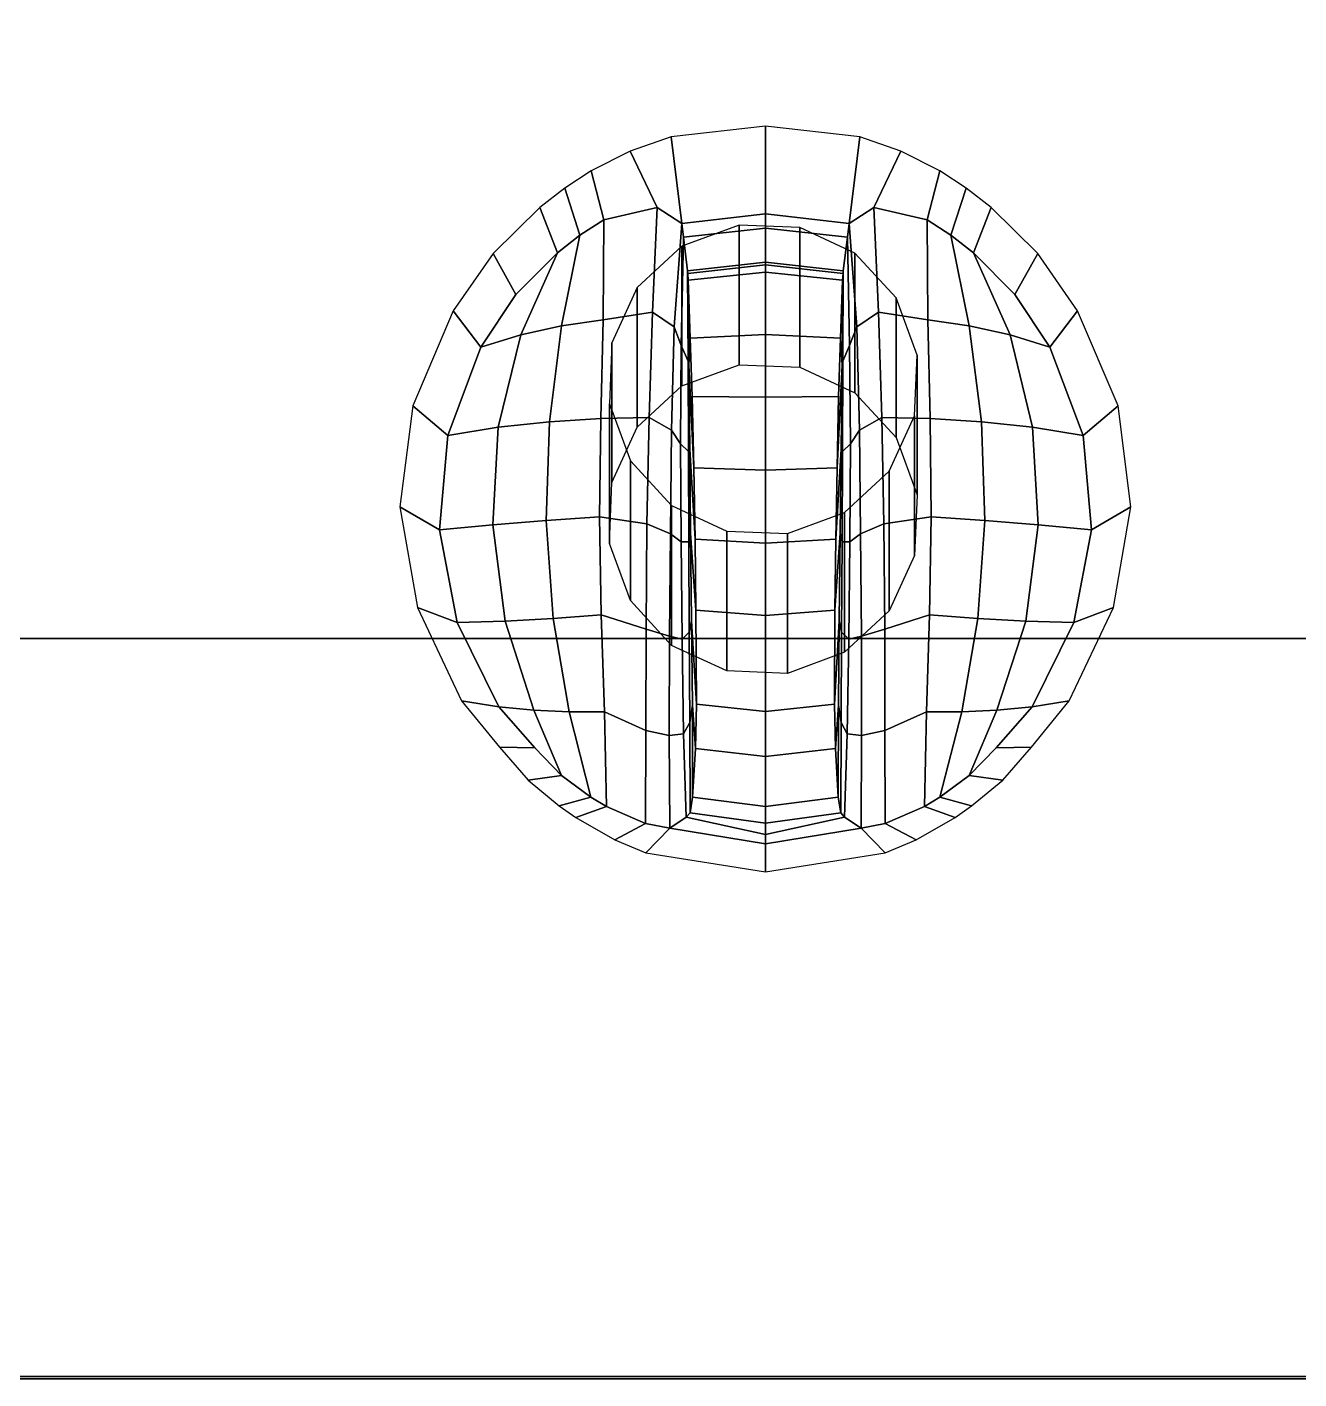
# Model space of a CAD drawing. Extents: x 126968 to 132038, y -1805 to 3860.
# Drawn here: x 129491.85 to 129497.34, y 2784.39 to 2790.23 of the extents above; entities that cross this region are included whole.
import ezdxf

# ---------------------------------------------------------------- set-up
doc = ezdxf.new("R2010")
doc.units = 0
doc.header["$MEASUREMENT"] = 0
doc.layers.get('0').update_dxf_attribs({"linetype": 'CONTINUOUS'})

msp = doc.modelspace()

# ---------------------------------------------------------------- meshes
mesh = msp.add_polyface()
corners = [(129520.0723, 2784.3924, 1.3279), (129520.9002, 2784.4615, 1.3454), (129521.7418, 2784.6838, 1.4018), (129522.529, 2785.0665, 1.4989), (129523.1911, 2785.5907, 1.6319), (129523.6743, 2786.2139, 1.79), (129523.9552, 2786.8802, 1.9591), (129524.0424, 2787.5357, 2.1254), (129520.0723, 2784.3924, 0.5304), (129520.9002, 2784.4615, 0.5479), (129521.7418, 2784.6838, 0.6043), (129522.529, 2785.0665, 0.7014), (129523.1911, 2785.5907, 0.8344), (129523.6743, 2786.2139, 0.9925), (129523.9552, 2786.8802, 1.1616), (129524.0424, 2787.5357, 1.3279), (129524.0424, 2843.5773, 3.6207), (129523.9552, 2844.2328, 3.6207), (129523.6743, 2844.8991, 3.6207), (129523.1911, 2845.5223, 3.6207), (129522.529, 2846.0466, 3.6207), (129521.7418, 2846.4292, 3.6207), (129520.9002, 2846.6515, 3.6207), (129520.0723, 2846.7206, 3.6207), (129524.0424, 2843.5773, 2.8232), (129523.9552, 2844.2328, 2.8232), (129523.6743, 2844.8991, 2.8232), (129523.1911, 2845.5223, 2.8232), (129522.529, 2846.0466, 2.8232), (129521.7418, 2846.4292, 2.8232), (129520.9002, 2846.6515, 2.8232), (129520.0723, 2846.7206, 2.8232), (129455.4817, 2846.7206, 3.6207), (129454.6537, 2846.6515, 3.6207), (129453.8122, 2846.4292, 3.6207), (129453.025, 2846.0466, 3.6207), (129452.3629, 2845.5223, 3.6207), (129451.8797, 2844.8991, 3.6207), (129451.5988, 2844.2328, 3.6207), (129451.5116, 2843.5773, 3.6207), (129455.4817, 2846.7206, 2.8232), (129454.6537, 2846.6515, 2.8232), (129453.8122, 2846.4292, 2.8232), (129453.025, 2846.0466, 2.8232), (129452.3629, 2845.5223, 2.8232), (129451.8797, 2844.8991, 2.8232), (129451.5988, 2844.2328, 2.8232), (129451.5116, 2843.5773, 2.8232), (129451.5116, 2787.5357, 1.3279), (129451.5988, 2786.8802, 1.1616), (129451.8797, 2786.2139, 0.9925), (129452.3629, 2785.5907, 0.8344), (129453.025, 2785.0665, 0.7014), (129453.8122, 2784.6838, 0.6043), (129454.6537, 2784.4615, 0.5479), (129455.4817, 2784.3924, 0.5304), (129451.5116, 2787.5357, 2.1254), (129451.5988, 2786.8802, 1.9591), (129451.8797, 2786.2139, 1.79), (129452.3629, 2785.5907, 1.6319), (129453.025, 2785.0665, 1.4989), (129453.8122, 2784.6838, 1.4018), (129454.6537, 2784.4615, 1.3454), (129455.4817, 2784.3924, 1.3279), (129524.0424, 2787.5357, 2.1254), (129524.0424, 2792.6515, 2.8592), (129524.0424, 2799.457, 3.3991), (129524.0424, 2807.9524, 3.7453), (129524.0424, 2818.1375, 3.8976), (129524.0424, 2830.0125, 3.856), (129524.0424, 2843.5773, 3.6207), (129524.0424, 2787.5357, 1.3279), (129524.0424, 2792.6515, 2.0617), (129524.0424, 2799.457, 2.6016), (129524.0424, 2807.9524, 2.9478), (129524.0424, 2818.1375, 3.1001), (129524.0424, 2830.0125, 3.0585), (129524.0424, 2843.5773, 2.8232), (129451.5116, 2787.5357, 2.1254), (129451.5116, 2792.6515, 2.8592), (129451.5116, 2799.457, 3.3991), (129451.5116, 2807.9524, 3.7453), (129451.5116, 2818.1375, 3.8976), (129451.5116, 2830.0125, 3.856), (129451.5116, 2843.5773, 3.6207), (129451.5116, 2787.5357, 1.3279), (129451.5116, 2792.6515, 2.0617), (129451.5116, 2799.457, 2.6016), (129451.5116, 2807.9524, 2.9478), (129451.5116, 2818.1375, 3.1001), (129451.5116, 2830.0125, 3.0585), (129451.5116, 2843.5773, 2.8232), (129455.4817, 2784.3924, 1.3279), (129520.0723, 2784.3924, 1.3279), (129455.4817, 2784.3924, 0.5304), (129520.0723, 2784.3924, 0.5304), (129520.0723, 2846.7206, 3.6207), (129455.4817, 2846.7206, 3.6207), (129520.0723, 2846.7206, 2.8232), (129455.4817, 2846.7206, 2.8232)]
mesh.append_faces([[corners[k] for k in face] for face in [(0, 8, 9, 1), (1, 9, 10, 2), (2, 10, 11, 3), (3, 11, 12, 4), (4, 12, 13, 5), (5, 13, 14, 6), (6, 14, 15, 7), (16, 24, 25, 17), (17, 25, 26, 18), (18, 26, 27, 19), (19, 27, 28, 20), (20, 28, 29, 21), (21, 29, 30, 22), (22, 30, 31, 23), (32, 40, 41, 33), (33, 41, 42, 34), (34, 42, 43, 35), (35, 43, 44, 36), (36, 44, 45, 37), (37, 45, 46, 38), (38, 46, 47, 39), (48, 49, 57, 56), (49, 50, 58, 57), (50, 51, 59, 58), (51, 52, 60, 59), (52, 53, 61, 60), (53, 54, 62, 61), (54, 55, 63, 62), (64, 71, 72, 65), (65, 72, 73, 66), (66, 73, 74, 67), (67, 74, 75, 68), (68, 75, 76, 69), (69, 76, 77, 70), (78, 79, 86, 85), (79, 80, 87, 86), (80, 81, 88, 87), (81, 82, 89, 88), (82, 83, 90, 89), (83, 84, 91, 90), (92, 94, 95, 93), (96, 98, 99, 97)]])
mesh = msp.add_polyface()
corners = [(129520.0723, 2784.4025, 1.3279), (129520.8975, 2784.4714, 1.3454), (129521.7364, 2784.693, 1.4018), (129522.521, 2785.0744, 1.4989), (129523.181, 2785.597, 1.6319), (129523.6627, 2786.2182, 1.79), (129523.9426, 2786.8824, 1.9591), (129524.0296, 2787.5357, 2.1254), (129520.0723, 2784.4025, 0.5304), (129520.8975, 2784.4714, 0.5479), (129521.7364, 2784.693, 0.6043), (129522.521, 2785.0744, 0.7014), (129523.181, 2785.597, 0.8344), (129523.6627, 2786.2182, 0.9925), (129523.9426, 2786.8824, 1.1616), (129524.0296, 2787.5357, 1.3279), (129524.0296, 2843.5773, 3.6207), (129523.9426, 2844.2306, 3.6207), (129523.6627, 2844.8948, 3.6207), (129523.181, 2845.516, 3.6207), (129522.521, 2846.0386, 3.6207), (129521.7364, 2846.42, 3.6207), (129520.8975, 2846.6416, 3.6207), (129520.0723, 2846.7105, 3.6207), (129524.0296, 2843.5773, 2.8232), (129523.9426, 2844.2306, 2.8232), (129523.6627, 2844.8948, 2.8232), (129523.181, 2845.516, 2.8232), (129522.521, 2846.0386, 2.8232), (129521.7364, 2846.42, 2.8232), (129520.8975, 2846.6416, 2.8232), (129520.0723, 2846.7105, 2.8232), (129455.4817, 2846.7105, 3.6207), (129454.6564, 2846.6416, 3.6207), (129453.8175, 2846.42, 3.6207), (129453.033, 2846.0386, 3.6207), (129452.3729, 2845.516, 3.6207), (129451.8913, 2844.8948, 3.6207), (129451.6114, 2844.2306, 3.6207), (129451.5244, 2843.5773, 3.6207), (129455.4817, 2846.7105, 2.8232), (129454.6564, 2846.6416, 2.8232), (129453.8175, 2846.42, 2.8232), (129453.033, 2846.0386, 2.8232), (129452.3729, 2845.516, 2.8232), (129451.8913, 2844.8948, 2.8232), (129451.6114, 2844.2306, 2.8232), (129451.5244, 2843.5773, 2.8232), (129451.5244, 2787.5357, 1.3279), (129451.6114, 2786.8824, 1.1616), (129451.8913, 2786.2182, 0.9925), (129452.3729, 2785.597, 0.8344), (129453.033, 2785.0744, 0.7014), (129453.8175, 2784.693, 0.6043), (129454.6564, 2784.4714, 0.5479), (129455.4817, 2784.4025, 0.5304), (129451.5244, 2787.5357, 2.1254), (129451.6114, 2786.8824, 1.9591), (129451.8913, 2786.2182, 1.79), (129452.3729, 2785.597, 1.6319), (129453.033, 2785.0744, 1.4989), (129453.8175, 2784.693, 1.4018), (129454.6564, 2784.4714, 1.3454), (129455.4817, 2784.4025, 1.3279), (129524.0296, 2787.5357, 2.1254), (129524.0296, 2792.6515, 2.8592), (129524.0296, 2799.457, 3.3991), (129524.0296, 2807.9524, 3.7453), (129524.0296, 2818.1375, 3.8976), (129524.0296, 2830.0125, 3.856), (129524.0296, 2843.5773, 3.6207), (129524.0296, 2787.5357, 1.3279), (129524.0296, 2792.6515, 2.0617), (129524.0296, 2799.457, 2.6016), (129524.0296, 2807.9524, 2.9478), (129524.0296, 2818.1375, 3.1001), (129524.0296, 2830.0125, 3.0585), (129524.0296, 2843.5773, 2.8232), (129451.5244, 2787.5357, 2.1254), (129451.5244, 2792.6515, 2.8592), (129451.5244, 2799.457, 3.3991), (129451.5244, 2807.9524, 3.7453), (129451.5244, 2818.1375, 3.8976), (129451.5244, 2830.0125, 3.856), (129451.5244, 2843.5773, 3.6207), (129451.5244, 2787.5357, 1.3279), (129451.5244, 2792.6515, 2.0617), (129451.5244, 2799.457, 2.6016), (129451.5244, 2807.9524, 2.9478), (129451.5244, 2818.1375, 3.1001), (129451.5244, 2830.0125, 3.0585), (129451.5244, 2843.5773, 2.8232), (129455.4817, 2784.4025, 1.3279), (129520.0723, 2784.4025, 1.3279), (129455.4817, 2784.4025, 0.5304), (129520.0723, 2784.4025, 0.5304), (129520.0723, 2846.7105, 3.6207), (129455.4817, 2846.7105, 3.6207), (129520.0723, 2846.7105, 2.8232), (129455.4817, 2846.7105, 2.8232)]
mesh.append_faces([[corners[k] for k in face] for face in [(0, 8, 9, 1), (1, 9, 10, 2), (2, 10, 11, 3), (3, 11, 12, 4), (4, 12, 13, 5), (5, 13, 14, 6), (6, 14, 15, 7), (16, 24, 25, 17), (17, 25, 26, 18), (18, 26, 27, 19), (19, 27, 28, 20), (20, 28, 29, 21), (21, 29, 30, 22), (22, 30, 31, 23), (32, 40, 41, 33), (33, 41, 42, 34), (34, 42, 43, 35), (35, 43, 44, 36), (36, 44, 45, 37), (37, 45, 46, 38), (38, 46, 47, 39), (48, 49, 57, 56), (49, 50, 58, 57), (50, 51, 59, 58), (51, 52, 60, 59), (52, 53, 61, 60), (53, 54, 62, 61), (54, 55, 63, 62), (64, 71, 72, 65), (65, 72, 73, 66), (66, 73, 74, 67), (67, 74, 75, 68), (68, 75, 76, 69), (69, 76, 77, 70), (78, 79, 86, 85), (79, 80, 87, 86), (80, 81, 88, 87), (81, 82, 89, 88), (82, 83, 90, 89), (83, 84, 91, 90), (92, 94, 95, 93), (96, 98, 99, 97)]])
mesh = msp.add_polyface()
corners = [(129495.1282, 2787.4373, -1.2094), (129494.8662, 2787.4479, -1.2055), (129495.3743, 2787.5282, -1.1754), (129494.6282, 2787.5581, -1.1642), (129495.567, 2787.7065, -1.1086), (129494.4503, 2787.7513, -1.0918), (129495.6769, 2787.9453, -1.0192), (129494.3597, 2787.9981, -0.9994), (129495.1282, 2788.0401, -2.7614), (129494.8662, 2788.0506, -2.7575), (129495.3743, 2788.1309, -2.7274), (129495.6874, 2788.208, -0.9208), (129494.6282, 2788.1609, -2.7162), (129494.3702, 2788.2608, -0.901), (129495.567, 2788.3093, -2.6606), (129494.4503, 2788.3541, -2.6438), (129495.5968, 2788.4548, -0.8284), (129494.4801, 2788.4996, -0.8116), (129495.6769, 2788.548, -2.5712), (129495.419, 2788.648, -0.756), (129494.3597, 2788.6009, -2.5514), (129494.6728, 2788.6779, -0.7448), (129495.1809, 2788.7582, -0.7147), (129494.9189, 2788.7688, -0.7108), (129495.6874, 2788.8108, -2.4728), (129494.3702, 2788.8636, -2.453), (129495.5968, 2789.0575, -2.3804), (129494.4801, 2789.1023, -2.3636), (129495.419, 2789.2507, -2.308), (129494.6728, 2789.2807, -2.2968), (129495.1809, 2789.361, -2.2668), (129494.9189, 2789.3715, -2.2628), (129495.5488, 2787.1902, -0.7216), (129495.5502, 2786.7891, -0.9167), (129495.7197, 2786.8626, -0.9431), (129495.7281, 2787.2719, -0.7914), (129495.4481, 2787.1692, -0.6008), (129495.4455, 2786.7696, -0.8248), (129495.5502, 2786.7891, -0.9167), (129495.5488, 2787.1902, -0.7216), (129495.3864, 2787.1759, -0.4286), (129495.3747, 2786.816, -0.6159), (129495.4455, 2786.7696, -0.8248), (129495.4481, 2787.1692, -0.6008), (129495.5488, 2787.1902, -0.7216), (129495.7281, 2787.2719, -0.7914), (129495.7417, 2787.6903, -0.666), (129495.5484, 2787.6276, -0.5727), (129495.4471, 2787.5971, -0.4378), (129495.4481, 2787.1692, -0.6008), (129495.5488, 2787.1902, -0.7216), (129495.5484, 2787.6276, -0.5727), (129495.3864, 2787.1759, -0.4286), (129495.4481, 2787.1692, -0.6008), (129495.4471, 2787.5971, -0.4378), (129495.3929, 2787.5853, -0.2854), (129495.5444, 2788.083, -0.4505), (129495.5484, 2787.6276, -0.5727), (129495.7417, 2787.6903, -0.666), (129495.7488, 2788.1126, -0.5533), (129495.4434, 2788.0396, -0.3117), (129495.4471, 2787.5971, -0.4378), (129495.5484, 2787.6276, -0.5727), (129495.5444, 2788.083, -0.4505), (129495.3929, 2787.5853, -0.2854), (129495.4471, 2787.5971, -0.4378), (129495.4434, 2788.0396, -0.3117), (129495.397, 2788.0045, -0.1694), (129495.5444, 2788.083, -0.4505), (129495.7488, 2788.1126, -0.5533), (129495.7432, 2788.5366, -0.4465), (129495.5349, 2788.542, -0.3424), (129495.4385, 2788.4865, -0.2052), (129495.4434, 2788.0396, -0.3117), (129495.5444, 2788.083, -0.4505), (129495.5349, 2788.542, -0.3424), (129495.3999, 2788.4276, -0.0671), (129495.397, 2788.0045, -0.1694), (129495.4434, 2788.0396, -0.3117), (129495.4385, 2788.4865, -0.2052), (129495.5203, 2788.9963, -0.2503), (129495.5349, 2788.542, -0.3424), (129495.7432, 2788.5366, -0.4465), (129495.7341, 2788.9626, -0.3529), (129495.4269, 2788.932, -0.1129), (129495.4385, 2788.4865, -0.2052), (129495.5349, 2788.542, -0.3424), (129495.5203, 2788.9963, -0.2503), (129495.3961, 2788.8525, 0.0282), (129495.3999, 2788.4276, -0.0671), (129495.4385, 2788.4865, -0.2052), (129495.4269, 2788.932, -0.1129), (129495.5009, 2789.4468, -0.1752), (129495.5203, 2788.9963, -0.2503), (129495.7341, 2788.9626, -0.3529), (129495.7306, 2789.3949, -0.2796), (129495.3939, 2789.3784, -0.0192), (129495.4269, 2788.932, -0.1129), (129495.5203, 2788.9963, -0.2503), (129495.5009, 2789.4468, -0.1752), (129495.3867, 2789.3189, 0.0642), (129495.3961, 2788.8525, 0.0282), (129495.4269, 2788.932, -0.1129), (129495.3939, 2789.3784, -0.0192), (129495.3472, 2786.9031, -0.1193), (129495.3478, 2787.3006, -0.0005), (129495.3352, 2787.1133, 0.1376), (129495.3312, 2787.305, 0.2473), (129495.3352, 2787.1133, 0.1376), (129495.3478, 2787.3006, -0.0005), (129495.3517, 2787.6634, 0.0539), (129495.3635, 2788.7678, 0.2197), (129495.3574, 2788.8835, 0.3323), (129495.3489, 2788.6317, 0.363), (129495.342, 2788.3243, 0.3819), (129495.3684, 2789.1632, 0.2789), (129495.366, 2789.134, 0.2927), (129495.3574, 2788.8835, 0.3323), (129495.3635, 2788.7678, 0.2197), (129495.3517, 2787.6634, 0.0539), (129495.3557, 2788.0419, 0.1108), (129495.3328, 2787.7101, 0.3404), (129495.3312, 2787.305, 0.2473), (129495.3557, 2788.0419, 0.1108), (129495.3596, 2788.4046, 0.1651), (129495.3366, 2788.0162, 0.3743), (129495.3328, 2787.7101, 0.3404), (129495.3596, 2788.4046, 0.1651), (129495.3635, 2788.7678, 0.2197), (129495.342, 2788.3243, 0.3819), (129495.3366, 2788.0162, 0.3743), (129495.3478, 2787.3006, -0.0005), (129495.36, 2787.2252, -0.2286), (129495.3618, 2787.615, -0.1294), (129495.3517, 2787.6634, 0.0539), (129495.3635, 2788.7678, 0.2197), (129495.3596, 2788.4046, 0.1651), (129495.3654, 2788.3946, 0.0689), (129495.3672, 2788.7844, 0.168), (129495.3672, 2788.7844, 0.168), (129495.369, 2789.1742, 0.2672), (129495.3684, 2789.1632, 0.2789), (129495.3635, 2788.7678, 0.2197), (129495.3636, 2788.0048, -0.0303), (129495.3557, 2788.0419, 0.1108), (129495.3517, 2787.6634, 0.0539), (129495.3618, 2787.615, -0.1294), (129495.3557, 2788.0419, 0.1108), (129495.3636, 2788.0048, -0.0303), (129495.3654, 2788.3946, 0.0689), (129495.3596, 2788.4046, 0.1651), (129495.3582, 2786.8354, -0.3277), (129495.36, 2787.2252, -0.2286), (129495.3478, 2787.3006, -0.0005), (129495.3472, 2786.9031, -0.1193), (129495.3867, 2789.3189, 0.0642), (129495.369, 2789.1742, 0.2672), (129495.3672, 2788.7844, 0.168), (129495.3961, 2788.8525, 0.0282), (129495.3961, 2788.8525, 0.0282), (129495.3672, 2788.7844, 0.168), (129495.3654, 2788.3946, 0.0689), (129495.3999, 2788.4276, -0.0671), (129495.397, 2788.0045, -0.1694), (129495.3636, 2788.0048, -0.0303), (129495.3618, 2787.615, -0.1294), (129495.3929, 2787.5853, -0.2854), (129495.397, 2788.0045, -0.1694), (129495.3999, 2788.4276, -0.0671), (129495.3654, 2788.3946, 0.0689), (129495.3636, 2788.0048, -0.0303), (129495.3929, 2787.5853, -0.2854), (129495.3618, 2787.615, -0.1294), (129495.36, 2787.2252, -0.2286), (129495.3864, 2787.1759, -0.4286), (129495.3864, 2787.1759, -0.4286), (129495.36, 2787.2252, -0.2286), (129495.3582, 2786.8354, -0.3277), (129495.3747, 2786.816, -0.6159), (129495.7863, 2786.9035, -0.9324), (129495.9127, 2786.9965, -0.908), (129496.0319, 2787.2788, -0.8182), (129495.88, 2787.2717, -0.8052), (129495.7197, 2786.8626, -0.9431), (129495.7863, 2786.9035, -0.9324), (129495.88, 2787.2717, -0.8052), (129495.7281, 2787.2719, -0.7914), (129496.0319, 2787.2788, -0.8182), (129496.1834, 2787.2932, -0.8303), (129496.3639, 2787.6563, -0.7352), (129496.1566, 2787.6631, -0.7111), (129495.88, 2787.2717, -0.8052), (129496.0319, 2787.2788, -0.8182), (129496.1566, 2787.6631, -0.7111), (129495.9489, 2787.6745, -0.688), (129495.7281, 2787.2719, -0.7914), (129495.88, 2787.2717, -0.8052), (129495.9489, 2787.6745, -0.688), (129495.7417, 2787.6903, -0.666), (129496.1566, 2787.6631, -0.7111), (129496.3639, 2787.6563, -0.7352), (129496.4396, 2788.0571, -0.6302), (129496.2102, 2788.0787, -0.601), (129495.9489, 2787.6745, -0.688), (129496.1566, 2787.6631, -0.7111), (129496.2102, 2788.0787, -0.601), (129495.9795, 2788.0972, -0.5754), (129495.7417, 2787.6903, -0.666), (129495.9489, 2787.6745, -0.688), (129495.9795, 2788.0972, -0.5754), (129495.7488, 2788.1126, -0.5533), (129496.2102, 2788.0787, -0.601), (129496.4396, 2788.0571, -0.6302), (129496.4042, 2788.4639, -0.5236), (129496.1859, 2788.4989, -0.4927), (129495.9795, 2788.0972, -0.5754), (129496.2102, 2788.0787, -0.601), (129496.1859, 2788.4989, -0.4927), (129495.9651, 2788.5231, -0.4669), (129495.7488, 2788.1126, -0.5533), (129495.9795, 2788.0972, -0.5754), (129495.9651, 2788.5231, -0.4669), (129495.7432, 2788.5366, -0.4465), (129496.1859, 2788.4989, -0.4927), (129496.4042, 2788.4639, -0.5236), (129496.2607, 2788.8443, -0.4239), (129496.0887, 2788.8976, -0.3955), (129495.9651, 2788.5231, -0.4669), (129496.1859, 2788.4989, -0.4927), (129496.0887, 2788.8976, -0.3955), (129495.9127, 2788.9374, -0.3717), (129495.7432, 2788.5366, -0.4465), (129495.9651, 2788.5231, -0.4669), (129495.9127, 2788.9374, -0.3717), (129495.7341, 2788.9626, -0.3529), (129496.0887, 2788.8976, -0.3955), (129496.2607, 2788.8443, -0.4239), (129496.1099, 2789.0726, -0.3643), (129495.9306, 2789.2523, -0.317), (129495.9127, 2788.9374, -0.3717), (129496.0887, 2788.8976, -0.3955), (129495.9306, 2789.2523, -0.317), (129495.8336, 2789.328, -0.2971), (129495.7341, 2788.9626, -0.3529), (129495.9127, 2788.9374, -0.3717), (129495.8336, 2789.328, -0.2971), (129495.7306, 2789.3949, -0.2796), (129496.0319, 2787.2788, -0.8182), (129495.9127, 2786.9965, -0.908), (129496.0284, 2787.1153, -0.8814), (129496.1834, 2787.2932, -0.8303), (129494.5172, 2787.1902, -0.7216), (129494.338, 2787.2719, -0.7914), (129494.3464, 2786.8626, -0.9431), (129494.5159, 2786.7891, -0.9167), (129494.618, 2787.1692, -0.6008), (129494.5172, 2787.1902, -0.7216), (129494.5159, 2786.7891, -0.9167), (129494.6206, 2786.7696, -0.8248), (129494.6797, 2787.1759, -0.4286), (129494.618, 2787.1692, -0.6008), (129494.6206, 2786.7696, -0.8248), (129494.6914, 2786.816, -0.6159), (129494.5172, 2787.1902, -0.7216), (129494.5177, 2787.6276, -0.5727), (129494.3244, 2787.6903, -0.666), (129494.338, 2787.2719, -0.7914), (129494.619, 2787.5971, -0.4378), (129494.5177, 2787.6276, -0.5727), (129494.5172, 2787.1902, -0.7216), (129494.618, 2787.1692, -0.6008), (129494.6797, 2787.1759, -0.4286), (129494.6731, 2787.5853, -0.2854), (129494.619, 2787.5971, -0.4378), (129494.618, 2787.1692, -0.6008), (129494.5217, 2788.083, -0.4505), (129494.3173, 2788.1126, -0.5533), (129494.3244, 2787.6903, -0.666), (129494.5177, 2787.6276, -0.5727), (129494.6226, 2788.0396, -0.3117), (129494.5217, 2788.083, -0.4505), (129494.5177, 2787.6276, -0.5727), (129494.619, 2787.5971, -0.4378), (129494.6731, 2787.5853, -0.2854), (129494.6691, 2788.0045, -0.1694), (129494.6226, 2788.0396, -0.3117), (129494.619, 2787.5971, -0.4378), (129494.5217, 2788.083, -0.4505), (129494.5312, 2788.542, -0.3424), (129494.3228, 2788.5366, -0.4465), (129494.3173, 2788.1126, -0.5533), (129494.6276, 2788.4865, -0.2052), (129494.5312, 2788.542, -0.3424), (129494.5217, 2788.083, -0.4505), (129494.6226, 2788.0396, -0.3117), (129494.6662, 2788.4276, -0.0671), (129494.6276, 2788.4865, -0.2052), (129494.6226, 2788.0396, -0.3117), (129494.6691, 2788.0045, -0.1694), (129494.5458, 2788.9963, -0.2503), (129494.332, 2788.9626, -0.3529), (129494.3228, 2788.5366, -0.4465), (129494.5312, 2788.542, -0.3424), (129494.6392, 2788.932, -0.1129), (129494.5458, 2788.9963, -0.2503), (129494.5312, 2788.542, -0.3424), (129494.6276, 2788.4865, -0.2052), (129494.67, 2788.8525, 0.0282), (129494.6392, 2788.932, -0.1129), (129494.6276, 2788.4865, -0.2052), (129494.6662, 2788.4276, -0.0671), (129494.5651, 2789.4468, -0.1752), (129494.3354, 2789.3949, -0.2796), (129494.332, 2788.9626, -0.3529), (129494.5458, 2788.9963, -0.2503), (129494.6721, 2789.3784, -0.0192), (129494.5651, 2789.4468, -0.1752), (129494.5458, 2788.9963, -0.2503), (129494.6392, 2788.932, -0.1129), (129494.6794, 2789.3189, 0.0642), (129494.6721, 2789.3784, -0.0192), (129494.6392, 2788.932, -0.1129), (129494.67, 2788.8525, 0.0282), (129494.7189, 2786.9031, -0.1193), (129494.7309, 2787.1133, 0.1376), (129494.7182, 2787.3006, -0.0005), (129494.7348, 2787.305, 0.2473), (129494.7144, 2787.6634, 0.0539), (129494.7182, 2787.3006, -0.0005), (129494.7309, 2787.1133, 0.1376), (129494.7026, 2788.7678, 0.2197), (129494.7241, 2788.3243, 0.3819), (129494.7172, 2788.6317, 0.363), (129494.7086, 2788.8835, 0.3323), (129494.6977, 2789.1632, 0.2789), (129494.7026, 2788.7678, 0.2197), (129494.7086, 2788.8835, 0.3323), (129494.7001, 2789.134, 0.2927), (129494.7144, 2787.6634, 0.0539), (129494.7348, 2787.305, 0.2473), (129494.7333, 2787.7101, 0.3404), (129494.7103, 2788.0419, 0.1108), (129494.7103, 2788.0419, 0.1108), (129494.7333, 2787.7101, 0.3404), (129494.7295, 2788.0162, 0.3743), (129494.7064, 2788.4046, 0.1651), (129494.7064, 2788.4046, 0.1651), (129494.7295, 2788.0162, 0.3743), (129494.7241, 2788.3243, 0.3819), (129494.7026, 2788.7678, 0.2197), (129494.7182, 2787.3006, -0.0005), (129494.7144, 2787.6634, 0.0539), (129494.7043, 2787.615, -0.1294), (129494.706, 2787.2252, -0.2286), (129494.7026, 2788.7678, 0.2197), (129494.6989, 2788.7844, 0.168), (129494.7007, 2788.3946, 0.0689), (129494.7064, 2788.4046, 0.1651), (129494.6989, 2788.7844, 0.168), (129494.7026, 2788.7678, 0.2197), (129494.6977, 2789.1632, 0.2789), (129494.6971, 2789.1742, 0.2672), (129494.7025, 2788.0048, -0.0303), (129494.7043, 2787.615, -0.1294), (129494.7144, 2787.6634, 0.0539), (129494.7103, 2788.0419, 0.1108), (129494.7103, 2788.0419, 0.1108), (129494.7064, 2788.4046, 0.1651), (129494.7007, 2788.3946, 0.0689), (129494.7025, 2788.0048, -0.0303), (129494.7078, 2786.8354, -0.3277), (129494.7189, 2786.9031, -0.1193), (129494.7182, 2787.3006, -0.0005), (129494.706, 2787.2252, -0.2286), (129494.6794, 2789.3189, 0.0642), (129494.67, 2788.8525, 0.0282), (129494.6989, 2788.7844, 0.168), (129494.6971, 2789.1742, 0.2672), (129494.67, 2788.8525, 0.0282), (129494.6662, 2788.4276, -0.0671), (129494.7007, 2788.3946, 0.0689), (129494.6989, 2788.7844, 0.168), (129494.6691, 2788.0045, -0.1694), (129494.6731, 2787.5853, -0.2854), (129494.7043, 2787.615, -0.1294), (129494.7025, 2788.0048, -0.0303), (129494.6691, 2788.0045, -0.1694), (129494.7025, 2788.0048, -0.0303), (129494.7007, 2788.3946, 0.0689), (129494.6662, 2788.4276, -0.0671), (129494.6731, 2787.5853, -0.2854), (129494.6797, 2787.1759, -0.4286), (129494.706, 2787.2252, -0.2286), (129494.7043, 2787.615, -0.1294), (129494.6797, 2787.1759, -0.4286), (129494.6914, 2786.816, -0.6159), (129494.7078, 2786.8354, -0.3277), (129494.706, 2787.2252, -0.2286), (129494.2797, 2786.9035, -0.9324), (129494.1861, 2787.2717, -0.8052), (129494.0341, 2787.2788, -0.8182), (129494.1534, 2786.9965, -0.908), (129494.3464, 2786.8626, -0.9431), (129494.338, 2787.2719, -0.7914), (129494.1861, 2787.2717, -0.8052), (129494.2797, 2786.9035, -0.9324), (129494.0341, 2787.2788, -0.8182), (129493.9095, 2787.6631, -0.7111), (129493.7022, 2787.6563, -0.7352), (129493.8827, 2787.2932, -0.8303), (129494.1861, 2787.2717, -0.8052), (129494.1172, 2787.6745, -0.688), (129493.9095, 2787.6631, -0.7111), (129494.0341, 2787.2788, -0.8182), (129494.338, 2787.2719, -0.7914), (129494.3244, 2787.6903, -0.666), (129494.1172, 2787.6745, -0.688), (129494.1861, 2787.2717, -0.8052), (129493.9095, 2787.6631, -0.7111), (129493.8559, 2788.0787, -0.601), (129493.6265, 2788.0571, -0.6302), (129493.7022, 2787.6563, -0.7352), (129494.1172, 2787.6745, -0.688), (129494.0865, 2788.0972, -0.5754), (129493.8559, 2788.0787, -0.601), (129493.9095, 2787.6631, -0.7111), (129494.3244, 2787.6903, -0.666), (129494.3173, 2788.1126, -0.5533), (129494.0865, 2788.0972, -0.5754), (129494.1172, 2787.6745, -0.688), (129493.8559, 2788.0787, -0.601), (129493.8802, 2788.4989, -0.4927), (129493.6619, 2788.4639, -0.5236), (129493.6265, 2788.0571, -0.6302), (129494.0865, 2788.0972, -0.5754), (129494.101, 2788.5231, -0.4669), (129493.8802, 2788.4989, -0.4927), (129493.8559, 2788.0787, -0.601), (129494.3173, 2788.1126, -0.5533), (129494.3228, 2788.5366, -0.4465), (129494.101, 2788.5231, -0.4669), (129494.0865, 2788.0972, -0.5754), (129493.8802, 2788.4989, -0.4927), (129493.9774, 2788.8976, -0.3955), (129493.8053, 2788.8443, -0.4239), (129493.6619, 2788.4639, -0.5236), (129494.101, 2788.5231, -0.4669), (129494.1534, 2788.9374, -0.3717), (129493.9774, 2788.8976, -0.3955), (129493.8802, 2788.4989, -0.4927), (129494.3228, 2788.5366, -0.4465), (129494.332, 2788.9626, -0.3529), (129494.1534, 2788.9374, -0.3717), (129494.101, 2788.5231, -0.4669), (129493.9774, 2788.8976, -0.3955), (129494.1355, 2789.2523, -0.317), (129493.9562, 2789.0726, -0.3643), (129493.8053, 2788.8443, -0.4239), (129494.1534, 2788.9374, -0.3717), (129494.2324, 2789.328, -0.2971), (129494.1355, 2789.2523, -0.317), (129493.9774, 2788.8976, -0.3955), (129494.332, 2788.9626, -0.3529), (129494.3354, 2789.3949, -0.2796), (129494.2324, 2789.328, -0.2971), (129494.1534, 2788.9374, -0.3717), (129494.0341, 2787.2788, -0.8182), (129493.8827, 2787.2932, -0.8303), (129494.0377, 2787.1153, -0.8814), (129494.1534, 2786.9965, -0.908), (129494.2149, 2786.8154, -1.4907), (129494.3464, 2786.8626, -0.9431), (129494.2797, 2786.9035, -0.9324), (129494.1435, 2786.8654, -1.4746), (129494.1666, 2789.5309, -0.6159), (129494.2324, 2789.328, -0.2971), (129494.3354, 2789.3949, -0.2796), (129494.281, 2789.6053, -0.592), (129494.0587, 2789.4468, -0.643), (129494.1355, 2789.2523, -0.317), (129494.2324, 2789.328, -0.2971), (129494.1666, 2789.5309, -0.6159), (129494.0587, 2789.4468, -0.643), (129493.858, 2789.2486, -0.7085), (129493.9562, 2789.0726, -0.3643), (129494.1355, 2789.2523, -0.317), (129493.5114, 2788.5923, -0.918), (129493.6619, 2788.4639, -0.5236), (129493.8053, 2788.8443, -0.4239), (129493.6858, 2789.0018, -0.7862), (129493.4559, 2788.1558, -1.0586), (129493.6265, 2788.0571, -0.6302), (129493.6619, 2788.4639, -0.5236), (129493.5114, 2788.5923, -0.918), (129493.531, 2787.7215, -1.1985), (129493.7022, 2787.6563, -0.7352), (129493.6265, 2788.0571, -0.6302), (129493.4559, 2788.1558, -1.0586), (129493.722, 2787.3188, -1.3284), (129493.8827, 2787.2932, -0.8303), (129493.7022, 2787.6563, -0.7352), (129493.531, 2787.7215, -1.1985), (129493.8827, 2787.2932, -0.8303), (129493.722, 2787.3188, -1.3284), (129493.885, 2787.1183, -1.3956), (129494.0377, 2787.1153, -0.8814), (129494.1534, 2786.9965, -0.908), (129494.0088, 2786.9769, -1.4386), (129494.1435, 2786.8654, -1.4746), (129494.2797, 2786.9035, -0.9324), (129494.5166, 2786.663, -1.5398), (129494.6206, 2786.7696, -0.8248), (129494.5159, 2786.7891, -0.9167), (129494.3831, 2786.7192, -1.5217), (129494.3831, 2786.7192, -1.5217), (129494.5159, 2786.7891, -0.9167), (129494.3464, 2786.8626, -0.9431), (129494.2149, 2786.8154, -1.4907), (129495.033, 2789.4202, 0.0042), (129494.6721, 2789.3784, -0.0192), (129494.6794, 2789.3189, 0.0642), (129495.033, 2789.3579, 0.0922), (129495.033, 2789.4202, 0.0042), (129495.033, 2789.7985, -0.5299), (129494.6263, 2789.7528, -0.5446), (129494.6721, 2789.3784, -0.0192), (129495.033, 2789.211, 0.2995), (129495.033, 2789.3579, 0.0922), (129494.6794, 2789.3189, 0.0642), (129494.6971, 2789.1742, 0.2672), (129494.7078, 2786.8354, -0.3277), (129494.6914, 2786.816, -0.6159), (129495.033, 2786.7417, -0.6141), (129495.033, 2786.7906, -0.3248), (129494.281, 2789.6053, -0.592), (129494.3354, 2789.3949, -0.2796), (129494.5651, 2789.4468, -0.1752), (129494.4489, 2789.6905, -0.5646), (129494.6721, 2789.3784, -0.0192), (129494.6263, 2789.7528, -0.5446), (129494.4489, 2789.6905, -0.5646), (129494.5651, 2789.4468, -0.1752), (129495.033, 2788.8998, 0.3668), (129494.7086, 2788.8835, 0.3323), (129494.7172, 2788.6317, 0.363), (129495.033, 2788.6294, 0.3985), (129494.7001, 2789.134, 0.2927), (129494.7086, 2788.8835, 0.3323), (129495.033, 2788.8998, 0.3668), (129495.033, 2789.1689, 0.3259), (129495.033, 2789.211, 0.2995), (129494.6971, 2789.1742, 0.2672), (129494.6977, 2789.1632, 0.2789), (129495.033, 2789.1994, 0.3117), (129494.7295, 2788.0162, 0.3743), (129494.7333, 2787.7101, 0.3404), (129495.033, 2787.6862, 0.3668), (129495.033, 2787.9994, 0.4035), (129494.7295, 2788.0162, 0.3743), (129495.033, 2787.9994, 0.4035), (129495.033, 2788.3146, 0.4141), (129494.7241, 2788.3243, 0.3819), (129494.7172, 2788.6317, 0.363), (129494.7241, 2788.3243, 0.3819), (129495.033, 2788.3146, 0.4141), (129495.033, 2788.6294, 0.3985), (129495.033, 2787.6862, 0.3668), (129494.7333, 2787.7101, 0.3404), (129494.7348, 2787.305, 0.2473), (129495.033, 2787.273, 0.2686), (129495.033, 2786.7906, -0.3248), (129495.033, 2786.8621, -0.1121), (129494.7189, 2786.9031, -0.1193), (129494.7078, 2786.8354, -0.3277), (129495.033, 2787.273, 0.2686), (129494.7348, 2787.305, 0.2473), (129494.7309, 2787.1133, 0.1376), (129495.033, 2787.078, 0.1531), (129495.033, 2786.8621, -0.1121), (129495.033, 2787.078, 0.1531), (129494.7309, 2787.1133, 0.1376), (129494.7189, 2786.9031, -0.1193), (129495.033, 2789.1994, 0.3117), (129494.6977, 2789.1632, 0.2789), (129494.7001, 2789.134, 0.2927), (129495.033, 2789.1689, 0.3259), (129494.6206, 2786.7696, -0.8248), (129495.033, 2786.701, -0.8554), (129495.033, 2786.7417, -0.6141), (129494.6914, 2786.816, -0.6159), (129494.6206, 2786.7696, -0.8248), (129494.5166, 2786.663, -1.5398), (129495.033, 2786.581, -1.5663), (129495.033, 2786.701, -0.8554), (129493.858, 2789.2486, -0.7085), (129493.6858, 2789.0018, -0.7862), (129493.8053, 2788.8443, -0.4239), (129493.9562, 2789.0726, -0.3643), (129493.885, 2787.1183, -1.3956), (129494.0088, 2786.9769, -1.4386), (129494.1534, 2786.9965, -0.908), (129494.0377, 2787.1153, -0.8814), (129495.8511, 2786.8154, -1.4907), (129495.9225, 2786.8654, -1.4746), (129495.7863, 2786.9035, -0.9324), (129495.7197, 2786.8626, -0.9431), (129495.8994, 2789.5309, -0.6159), (129495.7851, 2789.6053, -0.592), (129495.7306, 2789.3949, -0.2796), (129495.8336, 2789.328, -0.2971), (129496.0073, 2789.4468, -0.643), (129495.8994, 2789.5309, -0.6159), (129495.8336, 2789.328, -0.2971), (129495.9306, 2789.2523, -0.317), (129496.0073, 2789.4468, -0.643), (129495.9306, 2789.2523, -0.317), (129496.1099, 2789.0726, -0.3643), (129496.208, 2789.2486, -0.7085), (129496.5546, 2788.5923, -0.918), (129496.3803, 2789.0018, -0.7862), (129496.2607, 2788.8443, -0.4239), (129496.4042, 2788.4639, -0.5236), (129496.6101, 2788.1558, -1.0586), (129496.5546, 2788.5923, -0.918), (129496.4042, 2788.4639, -0.5236), (129496.4396, 2788.0571, -0.6302), (129496.535, 2787.7215, -1.1985), (129496.6101, 2788.1558, -1.0586), (129496.4396, 2788.0571, -0.6302), (129496.3639, 2787.6563, -0.7352), (129496.3441, 2787.3188, -1.3284), (129496.535, 2787.7215, -1.1985), (129496.3639, 2787.6563, -0.7352), (129496.1834, 2787.2932, -0.8303), (129496.1834, 2787.2932, -0.8303), (129496.0284, 2787.1153, -0.8814), (129496.181, 2787.1183, -1.3956), (129496.3441, 2787.3188, -1.3284), (129495.9127, 2786.9965, -0.908), (129495.7863, 2786.9035, -0.9324), (129495.9225, 2786.8654, -1.4746), (129496.0573, 2786.9769, -1.4386), (129495.5495, 2786.663, -1.5398), (129495.683, 2786.7192, -1.5217), (129495.5502, 2786.7891, -0.9167), (129495.4455, 2786.7696, -0.8248), (129495.683, 2786.7192, -1.5217), (129495.8511, 2786.8154, -1.4907), (129495.7197, 2786.8626, -0.9431), (129495.5502, 2786.7891, -0.9167), (129495.033, 2789.4202, 0.0042), (129495.033, 2789.3579, 0.0922), (129495.3867, 2789.3189, 0.0642), (129495.3939, 2789.3784, -0.0192), (129495.033, 2789.4202, 0.0042), (129495.3939, 2789.3784, -0.0192), (129495.4398, 2789.7528, -0.5446), (129495.033, 2789.7985, -0.5299), (129495.033, 2789.211, 0.2995), (129495.369, 2789.1742, 0.2672), (129495.3867, 2789.3189, 0.0642), (129495.033, 2789.3579, 0.0922), (129495.3582, 2786.8354, -0.3277), (129495.033, 2786.7906, -0.3248), (129495.033, 2786.7417, -0.6141), (129495.3747, 2786.816, -0.6159), (129495.7851, 2789.6053, -0.592), (129495.6172, 2789.6905, -0.5646), (129495.5009, 2789.4468, -0.1752), (129495.7306, 2789.3949, -0.2796), (129495.3939, 2789.3784, -0.0192), (129495.5009, 2789.4468, -0.1752), (129495.6172, 2789.6905, -0.5646), (129495.4398, 2789.7528, -0.5446), (129495.033, 2788.8998, 0.3668), (129495.033, 2788.6294, 0.3985), (129495.3489, 2788.6317, 0.363), (129495.3574, 2788.8835, 0.3323), (129495.366, 2789.134, 0.2927), (129495.033, 2789.1689, 0.3259), (129495.033, 2788.8998, 0.3668), (129495.3574, 2788.8835, 0.3323), (129495.033, 2789.211, 0.2995), (129495.033, 2789.1994, 0.3117), (129495.3684, 2789.1632, 0.2789), (129495.369, 2789.1742, 0.2672), (129495.3366, 2788.0162, 0.3743), (129495.033, 2787.9994, 0.4035), (129495.033, 2787.6862, 0.3668), (129495.3328, 2787.7101, 0.3404), (129495.3366, 2788.0162, 0.3743), (129495.342, 2788.3243, 0.3819), (129495.033, 2788.3146, 0.4141), (129495.033, 2787.9994, 0.4035), (129495.3489, 2788.6317, 0.363), (129495.033, 2788.6294, 0.3985), (129495.033, 2788.3146, 0.4141), (129495.342, 2788.3243, 0.3819), (129495.033, 2787.6862, 0.3668), (129495.033, 2787.273, 0.2686), (129495.3312, 2787.305, 0.2473), (129495.3328, 2787.7101, 0.3404), (129495.033, 2786.7906, -0.3248), (129495.3582, 2786.8354, -0.3277), (129495.3472, 2786.9031, -0.1193), (129495.033, 2786.8621, -0.1121), (129495.033, 2787.273, 0.2686), (129495.033, 2787.078, 0.1531), (129495.3352, 2787.1133, 0.1376), (129495.3312, 2787.305, 0.2473), (129495.033, 2786.8621, -0.1121), (129495.3472, 2786.9031, -0.1193), (129495.3352, 2787.1133, 0.1376), (129495.033, 2787.078, 0.1531), (129495.033, 2789.1994, 0.3117), (129495.033, 2789.1689, 0.3259), (129495.366, 2789.134, 0.2927), (129495.3684, 2789.1632, 0.2789), (129495.4455, 2786.7696, -0.8248), (129495.3747, 2786.816, -0.6159), (129495.033, 2786.7417, -0.6141), (129495.033, 2786.701, -0.8554), (129495.4455, 2786.7696, -0.8248), (129495.033, 2786.701, -0.8554), (129495.033, 2786.581, -1.5663), (129495.5495, 2786.663, -1.5398), (129496.208, 2789.2486, -0.7085), (129496.1099, 2789.0726, -0.3643), (129496.2607, 2788.8443, -0.4239), (129496.3803, 2789.0018, -0.7862), (129496.181, 2787.1183, -1.3956), (129496.0284, 2787.1153, -0.8814), (129495.9127, 2786.9965, -0.908), (129496.0573, 2786.9769, -1.4386)]
mesh.append_faces([[corners[k] for k in face] for face in [(22, 19, 28, 30), (19, 16, 26, 28), (16, 11, 24, 26), (11, 6, 18, 24), (6, 4, 14, 18), (4, 2, 10, 14), (2, 0, 8, 10), (0, 1, 9, 8), (1, 3, 12, 9), (3, 5, 15, 12), (5, 7, 20, 15), (7, 13, 25, 20), (13, 17, 27, 25), (17, 21, 29, 27), (21, 23, 31, 29), (23, 22, 30, 31), (32, 33, 34, 35), (36, 37, 38, 39), (40, 41, 42, 43), (44, 45, 46, 47), (48, 49, 50, 51), (52, 53, 54, 55), (56, 57, 58, 59), (60, 61, 62, 63), (64, 65, 66, 67), (68, 69, 70, 71), (72, 73, 74, 75), (76, 77, 78, 79), (80, 81, 82, 83), (84, 85, 86, 87), (88, 89, 90, 91), (92, 93, 94, 95), (96, 97, 98, 99), (100, 101, 102, 103), (104, 105, 106, 106), (107, 108, 109, 110), (111, 112, 113, 114), (115, 116, 117, 118), (119, 120, 121, 122), (123, 124, 125, 126), (127, 128, 129, 130), (131, 132, 133, 134), (135, 136, 137, 138), (139, 140, 141, 142), (143, 144, 145, 146), (147, 148, 149, 150), (151, 152, 153, 154), (155, 156, 157, 158), (159, 160, 161, 162), (163, 164, 165, 166), (167, 168, 169, 170), (171, 172, 173, 174), (175, 176, 177, 178), (179, 180, 181, 182), (183, 184, 185, 186), (187, 188, 189, 190), (191, 192, 193, 194), (195, 196, 197, 198), (199, 200, 201, 202), (203, 204, 205, 206), (207, 208, 209, 210), (211, 212, 213, 214), (215, 216, 217, 218), (219, 220, 221, 222), (223, 224, 225, 226), (227, 228, 229, 230), (231, 232, 233, 234), (235, 236, 237, 238), (239, 240, 241, 242), (243, 244, 245, 246), (247, 248, 249, 250), (251, 252, 253, 254), (255, 256, 257, 258), (259, 260, 261, 262), (263, 264, 265, 266), (267, 268, 269, 270), (271, 272, 273, 274), (275, 276, 277, 278), (279, 280, 281, 282), (283, 284, 285, 286), (287, 288, 289, 290), (291, 292, 293, 294), (295, 296, 297, 298), (299, 300, 301, 302), (303, 304, 305, 306), (307, 308, 309, 310), (311, 312, 313, 314), (315, 316, 317, 318), (319, 320, 321, 322), (323, 324, 325, 325), (326, 327, 328, 329), (330, 331, 332, 333), (334, 335, 336, 337), (338, 339, 340, 341), (342, 343, 344, 345), (346, 347, 348, 349), (350, 351, 352, 353), (354, 355, 356, 357), (358, 359, 360, 361), (362, 363, 364, 365), (366, 367, 368, 369), (370, 371, 372, 373), (374, 375, 376, 377), (378, 379, 380, 381), (382, 383, 384, 385), (386, 387, 388, 389), (390, 391, 392, 393), (394, 395, 396, 397), (398, 399, 400, 401), (402, 403, 404, 405), (406, 407, 408, 409), (410, 411, 412, 413), (414, 415, 416, 417), (418, 419, 420, 421), (422, 423, 424, 425), (426, 427, 428, 429), (430, 431, 432, 433), (434, 435, 436, 437), (438, 439, 440, 441), (442, 443, 444, 445), (446, 447, 448, 449), (450, 451, 452, 453), (454, 455, 456, 457), (458, 459, 460, 461), (462, 463, 464, 465), (466, 467, 468, 469), (470, 471, 472, 473), (474, 475, 476, 477), (478, 479, 480, 481), (482, 483, 484, 485), (486, 487, 488, 489), (490, 491, 492, 493), (494, 495, 496, 497), (498, 499, 500, 501), (502, 503, 504, 505), (506, 507, 508, 509), (510, 511, 512, 513), (514, 515, 516, 517), (518, 519, 520, 521), (522, 523, 524, 525), (526, 527, 528, 529), (530, 531, 532, 533), (534, 535, 536, 537), (538, 539, 540, 541), (542, 543, 544, 545), (546, 547, 548, 549), (550, 551, 552, 553), (554, 555, 556, 557), (558, 559, 560, 561), (562, 563, 564, 565), (566, 567, 568, 569), (570, 571, 572, 573), (574, 575, 576, 577), (578, 579, 580, 581), (582, 583, 584, 585), (586, 587, 588, 589), (590, 591, 592, 593), (594, 595, 596, 597), (598, 599, 600, 601), (602, 603, 604, 605), (606, 607, 608, 609), (610, 611, 612, 613), (614, 615, 616, 617), (618, 619, 620, 621), (622, 623, 624, 625), (626, 627, 628, 629), (630, 631, 632, 633), (634, 635, 636, 637), (638, 639, 640, 641), (642, 643, 644, 645), (646, 647, 648, 649), (650, 651, 652, 653), (654, 655, 656, 657), (658, 659, 660, 661), (662, 663, 664, 665), (666, 667, 668, 669), (670, 671, 672, 673), (674, 675, 676, 677), (678, 679, 680, 681), (682, 683, 684, 685), (686, 687, 688, 689), (690, 691, 692, 693), (694, 695, 696, 697), (698, 699, 700, 701), (702, 703, 704, 705), (706, 707, 708, 709), (710, 711, 712, 713), (714, 715, 716, 717), (718, 719, 720, 721), (722, 723, 724, 725), (726, 727, 728, 729), (730, 731, 732, 733)]])
mesh = msp.add_polyface()
corners = [(129451.6906, 2787.5876, -60.0491), (129451.6906, 2787.5876, -60.3502), (129523.9471, 2787.5876, -60.0491), (129523.9471, 2787.5876, -60.3502)]
mesh.append_faces([[corners[k] for k in face] for face in [(0, 1, 3, 2)]])

doc.saveas('drawing.dxf')
